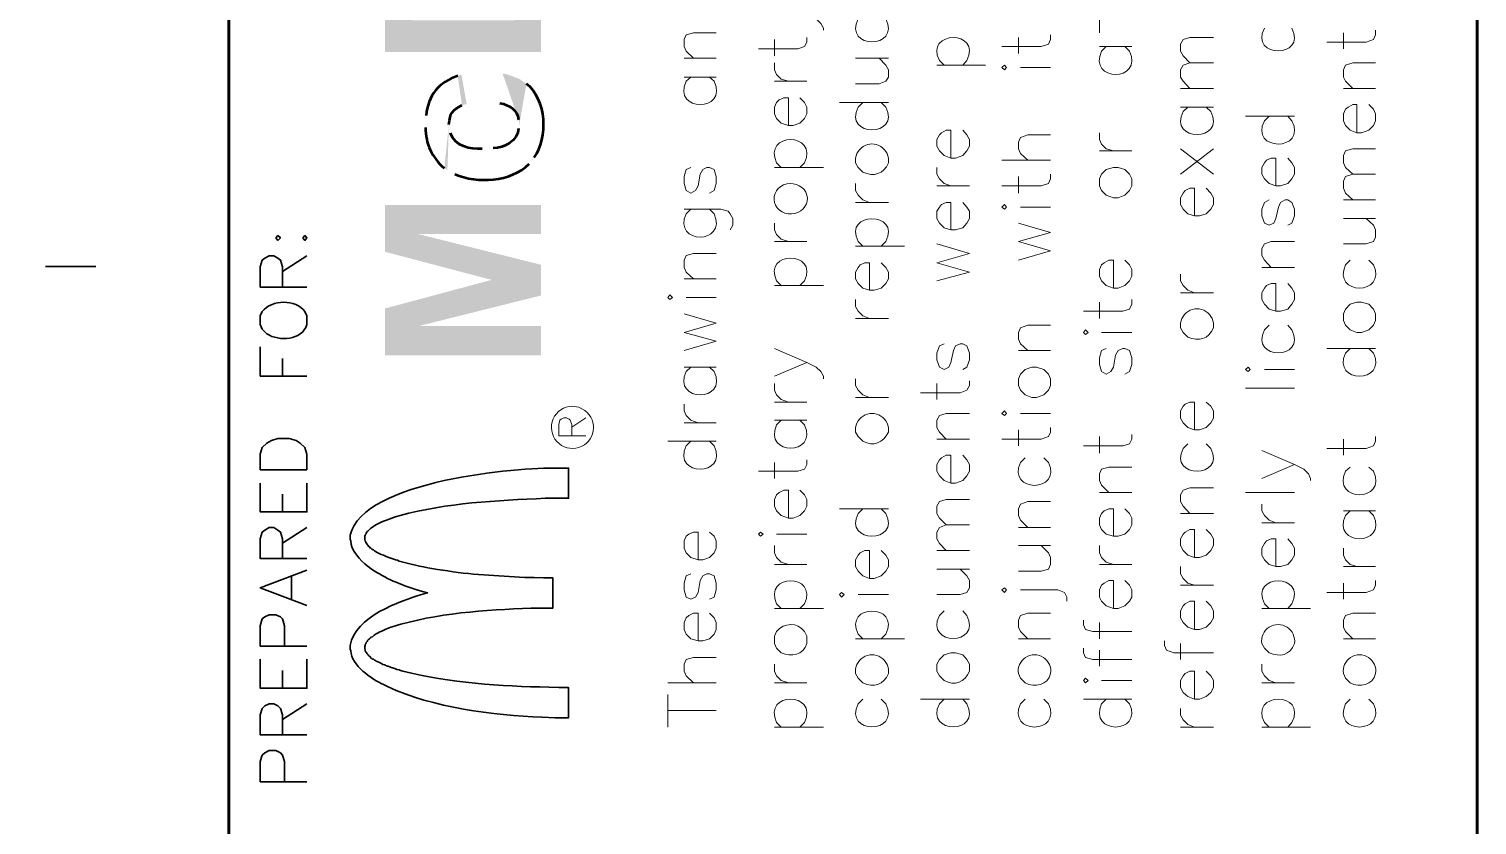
# Model space of a CAD drawing. Header units: inches. Extents: x 5 to 516, y -193 to 129.
# Drawn here: x 375.974 to 379.068, y -38.401 to -36.701 of the extents above; entities that cross this region are included whole.
import ezdxf

# ---------------------------------------------------------------- set-up
doc = ezdxf.new("R2010")
doc.units = ezdxf.units.IN
doc.header["$MEASUREMENT"] = 0
doc.layers.add('PDF5_Geometry', color=7, linetype='Continuous')
doc.layers.add('PDF5_Solid Fills', color=7, linetype='Continuous')

msp = doc.modelspace()

# ---------------------------------------------------------------- hatches: boundary and pattern name
at = {"layer": 'PDF5_Solid Fills', "transparency": 33554559}
h = msp.add_hatch(color=256, dxfattribs=at)
h.paths.add_polyline_path([(376.7343645, -36.6267871), (376.7343645, -36.7501204), (377.0676979, -36.7501204), (377.0676979, -36.6234537)], flags=0)
h.paths.add_polyline_path([(377.0243645, -36.5067871), (377.0165867, -36.5012315), (377.0110312, -36.6823426), (376.7910312, -36.6823426), (376.7910312, -36.6523426), (376.7854756, -36.5023426), (376.7776978, -36.5067871)], flags=0)
h.paths.add_polyline_path([(376.7343645, -36.6045648), (376.7343645, -36.615676)], flags=0)
h = msp.add_hatch(color=256, dxfattribs=at)
h.paths.add_polyline_path([(376.821031, -36.9056759), (376.821031, -36.9112315)], flags=0)
h.paths.add_polyline_path([(376.861031, -36.9978982), (376.8676977, -37.0023426), (376.871031, -36.9045648)], flags=0)
h.paths.add_polyline_path([(376.8988088, -36.8634537), (376.9088088, -36.8612315), (376.8976977, -36.7978982), (376.8899199, -36.8012315)], flags=0)
h.paths.add_polyline_path([(376.8221421, -36.8856759), (376.821031, -36.8956759)], flags=0)
h = msp.add_hatch(color=256, dxfattribs=at)
h.paths.add_polyline_path([(376.8676978, -37.0023432), (376.8754756, -37.0067876), (376.8832533, -37.0112321)], flags=0)
h.paths.add_polyline_path([(377.0421422, -36.9890099), (377.0488089, -36.9823432), (377.0532534, -36.9756765)], flags=0)
h.paths.add_polyline_path([(377.0365867, -36.8178987), (377.02992, -36.8134543), (377.0221422, -36.8078987), (377.0210311, -36.9045654), (377.01992, -36.9134543)], flags=0)
h.paths.add_polyline_path([(376.9654756, -36.9556765), (376.9543645, -36.9567876), (376.9421422, -36.9567876)], flags=0)
h.paths.add_polyline_path([(376.8743645, -36.9234543), (376.8721422, -36.9145654), (376.8710311, -36.9045654)], flags=0)
h = msp.add_hatch(color=256, dxfattribs=at)
h.paths.add_polyline_path([(376.9754757, -36.857899), (376.9799202, -36.8590101)], flags=0)
h.paths.add_polyline_path([(377.0199202, -36.8945656), (377.0210313, -36.9045656), (377.0221424, -36.807899), (377.0132535, -36.8045656), (377.0054757, -36.8012323), (376.9954757, -36.797899), (376.9854757, -36.7956767)], flags=0)
for points in [[(376.7343645, -37.0767869), (376.7343645, -37.1767869), (376.9621423, -37.2367869), (377.0676979, -37.2701202), (377.0676979, -37.2045647), (376.8054756, -37.1390091)], [(376.7343645, -37.0767869), (376.8054756, -37.1390091), (377.0676979, -37.1390091), (377.0676979, -37.0767869)], [(376.7343645, -37.2978992), (376.8054756, -37.335677), (377.0676979, -37.2701214), (376.9621423, -37.2367881)], [(376.7343645, -37.2978992), (376.7343645, -37.3978992), (377.0676979, -37.3978992), (377.0676979, -37.335677), (376.8054756, -37.335677)]]:
    msp.add_hatch(color=256, dxfattribs=at).paths.add_polyline_path(points)

# ---------------------------------------------------------------- linework, layer by layer
at = {"layer": 'PDF5_Geometry', "lineweight": 60}
for points in [[(379.067698, -46.9256782), (379.067698, -16.9256758), (334.0676944, -16.9256758), (334.0676944, -46.9256782)], [(376.4010311, -16.9256758), (376.4010311, -46.9256782)]]:
    msp.add_lwpolyline(points, dxfattribs=at)
at = {"layer": 'PDF5_Geometry', "lineweight": 15}
for points in [[(377.6354758, -36.6690098), (377.6554758, -36.6790098), (377.6654758, -36.6890098), (377.6710313, -36.6990098), (377.6710313, -36.7034543)], [(378.2610313, -36.7090093), (378.2610313, -36.6734538)], [(377.3932535, -36.7634538), (377.3776979, -36.7478983), (377.3732535, -36.7378983), (377.3732535, -36.7234538), (377.3776979, -36.7134538), (377.3932535, -36.7090094), (377.4421424, -36.7090094)], [(377.5321424, -36.7434535), (377.6165868, -36.7434535), (377.6310313, -36.737898), (377.6354757, -36.7290091), (377.6354757, -36.7190091)], [(377.5665868, -36.7578985), (377.5665868, -36.7234541)], [(378.0521425, -36.7378982), (378.1365869, -36.7378982), (378.1521425, -36.7334537), (378.1565869, -36.7234537), (378.1565869, -36.7134537)], [(378.087698, -36.7534542), (378.087698, -36.7190098)], [(378.4543647, -36.7734534), (378.4399203, -36.7578979), (378.4343647, -36.7478979), (378.4343647, -36.7334534), (378.4399203, -36.7234534), (378.4543647, -36.719009), (378.5043647, -36.719009)], [(378.746587, -36.7290097), (378.8310314, -36.7290097), (378.846587, -36.7234541), (378.8510314, -36.7134541), (378.8510314, -36.7034541)], [(378.7821425, -36.7434535), (378.7821425, -36.7090091)], [(378.2610313, -36.7378982), (378.3299202, -36.7378982)], [(378.2754758, -36.7378982), (378.2654758, -36.7478982)], [(378.3254758, -36.7478982), (378.3154758, -36.7378982)], [(377.3732534, -36.7634538), (377.4421423, -36.7634538)], [(377.5965867, -36.812343), (377.5810312, -36.8078986), (377.5710312, -36.7978986), (377.5665867, -36.7878986), (377.5665867, -36.7734541)], [(377.7399202, -36.7634538), (377.8099202, -36.7634538)], [(377.7399202, -36.8178983), (377.7899202, -36.8178983), (377.8043646, -36.8123428), (377.8099202, -36.8034539), (377.8099202, -36.7878983), (377.8043646, -36.7778983), (377.7899202, -36.7634539)], [(377.9132536, -36.7778988), (378.017698, -36.7778988)], [(377.928809, -36.7778988), (377.918809, -36.7678988)], [(377.9776979, -36.7678988), (377.968809, -36.7778988)], [(378.0921422, -36.7834542), (378.1565867, -36.7834542)], [(378.4543647, -36.8278991), (378.4399203, -36.8123435), (378.4343647, -36.8034546), (378.4343647, -36.7878991), (378.4399203, -36.7778991), (378.4543647, -36.7734546), (378.5043647, -36.7734546)], [(378.8021425, -36.8278991), (378.786587, -36.8123435), (378.7821425, -36.8034546), (378.7821425, -36.7878991), (378.786587, -36.7778991), (378.8021425, -36.7734546), (378.8510314, -36.7734546)], [(377.3732534, -36.8034545), (377.4421423, -36.8034545)], [(377.3876979, -36.8034545), (377.3776979, -36.8123434)], [(377.4376979, -36.8123434), (377.4276979, -36.8034545)], [(377.5665868, -36.812343), (377.6354757, -36.812343)], [(377.5965867, -36.906787), (377.5965867, -36.8478981), (377.5865867, -36.8478981), (377.5765867, -36.8523426), (377.5710312, -36.8578981), (377.5665867, -36.8678981), (377.5665867, -36.8823426), (377.5710312, -36.8923426), (377.5810312, -36.9023426), (377.5965867, -36.906787), (377.6065867, -36.906787), (377.6210312, -36.9023426), (377.6310312, -36.8923426), (377.6354756, -36.8823426), (377.6354756, -36.8678981), (377.6310312, -36.8578981), (377.6210312, -36.8478981)], [(378.4343647, -36.8278991), (378.5043647, -36.8278991)], [(378.7821425, -36.8278991), (378.8510314, -36.8278991)], [(377.7054757, -36.857899), (377.8099202, -36.857899)], [(377.7554757, -36.857899), (377.7454757, -36.867899)], [(377.8043646, -36.867899), (377.7943646, -36.857899)], [(378.4343647, -36.8678986), (378.5043647, -36.8678986)], [(378.4499202, -36.8678986), (378.4399202, -36.8767875)], [(378.4988091, -36.8767875), (378.4888091, -36.8678986)], [(378.8110313, -36.9223431), (378.8110313, -36.8623431), (378.8021424, -36.8623431), (378.7921424, -36.8678986), (378.7865869, -36.8723431), (378.7821424, -36.8823431), (378.7821424, -36.8967875), (378.7865869, -36.9067875), (378.7965869, -36.9167875), (378.8110313, -36.9223431), (378.8210313, -36.9223431), (378.8365869, -36.9167875), (378.8465869, -36.9067875), (378.8510313, -36.8967875), (378.8510313, -36.8823431), (378.8465869, -36.8723431), (378.8365869, -36.8623431)], [(378.5732536, -36.8867878), (378.677698, -36.8867878)], [(378.6232535, -36.8867878), (378.6132535, -36.8967878)], [(378.6721424, -36.8967878), (378.6632535, -36.8867878)], [(377.9432535, -36.9767876), (377.9432535, -36.9167875), (377.9332535, -36.9167875), (377.9232535, -36.9223431), (377.918809, -36.9267875), (377.9132535, -36.9367875), (377.9132535, -36.951232), (377.918809, -36.961232), (377.928809, -36.971232), (377.9432535, -36.9767876), (377.9532535, -36.9767876), (377.968809, -36.971232), (377.9776979, -36.961232), (377.9832535, -36.951232), (377.9832535, -36.9367875), (377.9776979, -36.9267875), (377.968809, -36.9167875)], [(378.107698, -36.9812318), (378.0921425, -36.9667874), (378.087698, -36.9567874), (378.087698, -36.9423429), (378.0921425, -36.9323429), (378.107698, -36.9267874), (378.1565869, -36.9267874)], [(378.2910312, -36.9612315), (378.2754757, -36.9567871), (378.2654757, -36.9467871), (378.2610312, -36.9367871), (378.2610312, -36.9223426)], [(378.2610313, -36.9612315), (378.3299202, -36.9612315)], [(378.4343647, -36.9567872), (378.5043647, -37.0112317)], [(378.4343647, -37.0112317), (378.5043647, -36.9567873)], [(378.8021425, -37.0112317), (378.786587, -36.9967873), (378.7821425, -36.9867873), (378.7821425, -36.9712317), (378.786587, -36.9612317), (378.8021425, -36.9567873), (378.8510314, -36.9567873)], [(377.3876979, -36.9967879), (377.3776979, -37.0012323), (377.3732534, -37.0156768), (377.3732534, -37.0312323), (377.3776979, -37.0456768), (377.3876979, -37.0512323), (377.3976979, -37.0456768), (377.4032534, -37.0356768), (377.4076979, -37.0112323), (377.4132534, -37.0012323), (377.4221423, -36.9967879), (377.4276979, -36.9967879), (377.4376979, -37.0012323), (377.4421423, -37.0156768), (377.4421423, -37.0312323), (377.4376979, -37.0456768), (377.4276979, -37.0512323)], [(377.5665868, -36.9967879), (377.6710313, -36.9967879)], [(377.5810313, -36.9967879), (377.5710313, -36.9867879)], [(377.6310313, -36.9867879), (377.6210313, -36.9967879)], [(377.9432535, -37.0356763), (377.928809, -37.0312319), (377.918809, -37.0212319), (377.9132535, -37.0112319), (377.9132535, -36.9967874)], [(378.0521425, -36.9812318), (378.1565869, -36.9812318)], [(378.637698, -37.0356763), (378.637698, -36.9767874), (378.627698, -36.9767874), (378.617698, -36.9812319), (378.6132535, -36.9867874), (378.607698, -36.9967874), (378.607698, -37.0112319), (378.6132535, -37.0212319), (378.6232535, -37.0312319), (378.637698, -37.0356763), (378.647698, -37.0356763), (378.6632535, -37.0312319), (378.6721424, -37.0212319), (378.677698, -37.0112319), (378.677698, -36.9967874), (378.6721424, -36.9867874), (378.6632535, -36.9767874)], [(377.7699201, -37.0712316), (377.7554757, -37.065676), (377.7454757, -37.055676), (377.7399201, -37.045676), (377.7399201, -37.0312315)], [(377.9132536, -37.0356763), (377.9832536, -37.0356763)], [(378.0521425, -37.0356763), (378.1365869, -37.0356763), (378.1521425, -37.0312319), (378.1565869, -37.0212319), (378.1565869, -37.0112319)], [(378.087698, -37.0512312), (378.087698, -37.0156757)], [(378.8021425, -37.0656762), (378.786587, -37.0512318), (378.7821425, -37.0412318), (378.7821425, -37.0256762), (378.786587, -37.0156762), (378.8021425, -37.0112318), (378.8510314, -37.0112318)], [(378.4643646, -37.1001204), (378.4643646, -37.0412315), (378.4543646, -37.0412315), (378.4443646, -37.0456759), (378.4399202, -37.0512315), (378.4343646, -37.0612315), (378.4343646, -37.075676), (378.4399202, -37.085676), (378.4499202, -37.095676), (378.4643646, -37.1001204), (378.4743646, -37.1001204), (378.4888091, -37.095676), (378.4988091, -37.085676), (378.5043646, -37.075676), (378.5043646, -37.0612315), (378.4988091, -37.0512315), (378.4888091, -37.0412315)], [(378.6232535, -37.0656762), (378.6132535, -37.0712318), (378.607698, -37.0856762), (378.607698, -37.1001207), (378.6132535, -37.1156762), (378.6232535, -37.1201207), (378.6332535, -37.1156762), (378.637698, -37.1056762), (378.6432535, -37.0812318), (378.647698, -37.0712318), (378.657698, -37.0656762), (378.6632535, -37.0656762), (378.6721424, -37.0712318), (378.677698, -37.0856762), (378.677698, -37.1001207), (378.6721424, -37.1156762), (378.6632535, -37.1201207)], [(378.7821425, -37.0656762), (378.8510314, -37.0656762)], [(377.3732534, -37.0856765), (377.4521423, -37.0856765), (377.4676979, -37.090121), (377.4721423, -37.0956765), (377.4776979, -37.1056765), (377.4776979, -37.120121), (377.4721423, -37.130121)], [(377.3876979, -37.0856765), (377.3776979, -37.0956765)], [(377.4376979, -37.0956765), (377.4276979, -37.0856765)], [(377.7399202, -37.0712316), (377.8099202, -37.0712316)], [(377.9432535, -37.1301203), (377.9432535, -37.0712314), (377.9332535, -37.0712314), (377.9232535, -37.0756759), (377.918809, -37.0812314), (377.9132535, -37.0901203), (377.9132535, -37.1056759), (377.918809, -37.1156759), (377.928809, -37.1256759), (377.9432535, -37.1301203), (377.9532535, -37.1301203), (377.968809, -37.1256759), (377.9776979, -37.1156759), (377.9832535, -37.1056759), (377.9832535, -37.0901203), (377.9776979, -37.0812314), (377.968809, -37.0712314)], [(378.0921422, -37.0812323), (378.1565867, -37.0812323)], [(377.5965867, -37.1545649), (377.5810312, -37.1501204), (377.5710312, -37.1401204), (377.5665867, -37.1301204), (377.5665867, -37.115676)], [(378.087698, -37.1945655), (378.1565869, -37.1745655), (378.087698, -37.1545655), (378.1565869, -37.1356766), (378.087698, -37.1156766)], [(378.7821425, -37.1601202), (378.8310314, -37.1601202), (378.8465869, -37.1545647), (378.8510314, -37.1456758), (378.8510314, -37.1301202), (378.8465869, -37.1201202), (378.8310314, -37.1056758)], [(378.7821425, -37.1056769), (378.8510314, -37.1056769)], [(377.5665868, -37.1545649), (377.6354757, -37.1545649)], [(377.7554757, -37.1645656), (377.7454757, -37.1545656)], [(377.8043646, -37.1545656), (377.7943646, -37.1645656)], [(378.6276978, -37.2101205), (378.6132534, -37.1945649), (378.6076978, -37.1845649), (378.6076978, -37.1701204), (378.6132534, -37.1601204), (378.6276978, -37.1545649), (378.6776978, -37.1545649)], [(377.3932535, -37.234565), (377.3776979, -37.2201206), (377.3732535, -37.2101206), (377.3732535, -37.194565), (377.3776979, -37.184565), (377.3932535, -37.1801206), (377.4421424, -37.1801206)], [(377.7399202, -37.1645656), (377.8443646, -37.1645656)], [(377.9132536, -37.2390093), (377.9832536, -37.2201204), (377.9132536, -37.2001204), (377.9832536, -37.1801204), (377.9132536, -37.1601204)], [(377.7699201, -37.2590096), (377.7699201, -37.2001207), (377.7599201, -37.2001207), (377.7499201, -37.2045652), (377.7454757, -37.2101207), (377.7399201, -37.2201207), (377.7399201, -37.2345652), (377.7454757, -37.2445652), (377.7554757, -37.2545652), (377.7699201, -37.2590096), (377.7799201, -37.2590096), (377.7943646, -37.2545652), (377.8043646, -37.2445652), (377.8099201, -37.2345652), (377.8099201, -37.2201207), (377.8043646, -37.2101207), (377.7943646, -37.2001207)], [(378.2910312, -37.2545654), (378.2910312, -37.1945653), (378.2810312, -37.1945653), (378.2710312, -37.2001209), (378.2654757, -37.2045653), (378.2610312, -37.2145653), (378.2610312, -37.2290098), (378.2654757, -37.2390098), (378.2754757, -37.2490098), (378.2910312, -37.2545654), (378.3010312, -37.2545654), (378.3154757, -37.2490098), (378.3254757, -37.2390098), (378.3299201, -37.2290098), (378.3299201, -37.2145653), (378.3254757, -37.2045653), (378.3154757, -37.1945653)], [(378.6076981, -37.2101205), (378.6776981, -37.2101205)], [(378.7965869, -37.1945655), (378.7865869, -37.2045655)], [(378.8465869, -37.2045655), (378.8365869, -37.1945655)], [(377.3732534, -37.234565), (377.4421423, -37.234565)], [(377.5665868, -37.24901), (377.6710313, -37.24901)], [(377.5810313, -37.24901), (377.5710313, -37.23901)], [(377.6310313, -37.23901), (377.6210313, -37.24901)], [(378.4643646, -37.2645649), (378.4499202, -37.2590094), (378.4399202, -37.2490094), (378.4343646, -37.2390094), (378.4343646, -37.2245649)], [(378.637698, -37.3034545), (378.637698, -37.2445656), (378.627698, -37.2445656), (378.617698, -37.2490101), (378.6132535, -37.2545656), (378.607698, -37.2645656), (378.607698, -37.2790101), (378.6132535, -37.2890101), (378.6232535, -37.2990101), (378.637698, -37.3034545), (378.647698, -37.3034545), (378.6632535, -37.2990101), (378.6721424, -37.2890101), (378.677698, -37.2790101), (378.677698, -37.2645656), (378.6721424, -37.2545656), (378.6632535, -37.2445656)], [(377.3776977, -37.2745657), (377.4421422, -37.2745657)], [(377.7699201, -37.3190094), (377.7554757, -37.3134539), (377.7454757, -37.3034539), (377.7399201, -37.2934539), (377.7399201, -37.2790094)], [(378.2265869, -37.3034545), (378.3110313, -37.3034545), (378.3254758, -37.2990101), (378.3299202, -37.2890101), (378.3299202, -37.2790101)], [(378.4343647, -37.2645649), (378.5043647, -37.2645649)], [(377.3732534, -37.3878989), (377.4421423, -37.3678989), (377.3732534, -37.34901), (377.4421423, -37.32901), (377.3732534, -37.30901)], [(378.2610313, -37.3190094), (378.2610313, -37.284565)], [(377.7399202, -37.3190094), (377.8099202, -37.3190094)], [(378.107698, -37.3878989), (378.0921425, -37.3734545), (378.087698, -37.3634545), (378.087698, -37.34901), (378.0921425, -37.33901), (378.107698, -37.3334545), (378.1565869, -37.3334545)], [(378.6232535, -37.3334544), (378.6132535, -37.3434544)], [(378.6721424, -37.3434544), (378.6632535, -37.3334544)], [(377.928809, -37.3734539), (377.918809, -37.3778984), (377.9132535, -37.3934539), (377.9132535, -37.4078984), (377.918809, -37.4234539), (377.928809, -37.4278984), (377.938809, -37.4234539), (377.9432535, -37.4134539), (377.948809, -37.3878984), (377.9532535, -37.3778984), (377.9632535, -37.3734539), (377.968809, -37.3734539), (377.9776979, -37.3778984), (377.9832535, -37.3934539), (377.9832535, -37.4078984), (377.9776979, -37.4234539), (377.968809, -37.4278984)], [(378.2654756, -37.3490094), (378.32992, -37.3490094)], [(377.5665868, -37.4423434), (377.6354757, -37.4134545), (377.5665868, -37.3834545)], [(378.087698, -37.3878989), (378.1565869, -37.3878989)], [(378.2754758, -37.3834547), (378.2654758, -37.3878991), (378.2610313, -37.4034547), (378.2610313, -37.4178991), (378.2654758, -37.4323436), (378.2754758, -37.4378991), (378.2854758, -37.4323436), (378.2910313, -37.4234547), (378.2954758, -37.3978991), (378.3010313, -37.3878991), (378.3110313, -37.3834547), (378.3154758, -37.3834547), (378.3254758, -37.3878991), (378.3299202, -37.4034547), (378.3299202, -37.4178991), (378.3254758, -37.4323436), (378.3154758, -37.4378991)], [(378.746587, -37.3834547), (378.8510314, -37.3834547)], [(378.7965869, -37.3834547), (378.7865869, -37.3934547)], [(378.8465869, -37.3934547), (378.8365869, -37.3834547)], [(377.3732534, -37.4234542), (377.4421423, -37.4234542)], [(377.3876979, -37.4234542), (377.3776979, -37.4323431)], [(377.4376979, -37.4323431), (377.4276979, -37.4234542)], [(377.6354758, -37.4134546), (377.6554758, -37.4234546), (377.6654758, -37.4323435), (377.6710313, -37.4423435), (377.6710313, -37.447899)], [(378.6132534, -37.4278984), (378.6776978, -37.4278984)], [(377.5965867, -37.497899), (377.5810312, -37.4923434), (377.5710312, -37.4823434), (377.5665867, -37.4723434), (377.5665867, -37.457899)], [(377.7699201, -37.4878983), (377.7554757, -37.4823427), (377.7454757, -37.4723427), (377.7399201, -37.4623427), (377.7399201, -37.4478982)], [(377.8788091, -37.4778987), (377.9632535, -37.4778987), (377.977698, -37.4723431), (377.9832535, -37.4623431), (377.9832535, -37.4523431)], [(377.9132536, -37.4923436), (377.9132536, -37.4578992)], [(378.5732536, -37.4678979), (378.677698, -37.4678979)], [(377.5665868, -37.497899), (377.6354757, -37.497899)], [(377.7399202, -37.4878983), (377.8099202, -37.4878983)], [(378.4643646, -37.5567877), (378.4643646, -37.4978988), (378.4543646, -37.4978988), (378.4443646, -37.5023433), (378.4399202, -37.5067877), (378.4343646, -37.5167877), (378.4343646, -37.5323433), (378.4399202, -37.5423433), (378.4499202, -37.5523433), (378.4643646, -37.5567877), (378.4743646, -37.5567877), (378.4888091, -37.5523433), (378.4988091, -37.5423433), (378.5043646, -37.5323433), (378.5043646, -37.5167877), (378.4988091, -37.5067877), (378.4888091, -37.4978988)], [(377.4032534, -37.5423427), (377.3876978, -37.5367872), (377.3776978, -37.5267872), (377.3732533, -37.5167872), (377.3732533, -37.5023427)], [(377.9332533, -37.5767869), (377.9188089, -37.5623425), (377.9132533, -37.5523425), (377.9132533, -37.5367869), (377.9188089, -37.5267869), (377.9332533, -37.5223425), (377.9832533, -37.5223425)], [(378.0921422, -37.5223436), (378.1565867, -37.5223436)], [(377.1632535, -37.5701205), (377.1054757, -37.5701205), (377.1054757, -37.5456761), (377.1076979, -37.5367872), (377.1110313, -37.534565), (377.1165868, -37.5312316), (377.1221424, -37.5312316), (377.1276979, -37.534565), (377.1299202, -37.5367872), (377.1332535, -37.5456761), (377.1332535, -37.5701205)], [(377.1332533, -37.5512313), (377.1632533, -37.5312313)], [(377.3732534, -37.5423427), (377.4421423, -37.5423427)], [(377.5665868, -37.5367874), (377.6354757, -37.5367874)], [(377.5810313, -37.5367874), (377.5710313, -37.5467874)], [(377.6310313, -37.5467874), (377.6210313, -37.5367874)], [(378.0521425, -37.5767869), (378.1365869, -37.5767869), (378.1521425, -37.5712314), (378.1565869, -37.5623425), (378.1565869, -37.5523425)], [(378.087698, -37.5912319), (378.087698, -37.5567875)], [(377.338809, -37.5812323), (377.4421423, -37.5812323)], [(377.3876979, -37.5812323), (377.3776979, -37.5912323)], [(377.4376979, -37.5912323), (377.4276979, -37.5812323)], [(377.9132536, -37.5767869), (377.9832536, -37.5767869)], [(378.2265869, -37.5912319), (378.3110313, -37.5912319), (378.3254758, -37.5867875), (378.3299202, -37.5767875), (378.3299202, -37.5667875)], [(378.2610313, -37.6067868), (378.2610313, -37.5712313)], [(378.4499202, -37.5867876), (378.4399202, -37.5967876)], [(378.4988091, -37.5967876), (378.4888091, -37.5867876)], [(378.746587, -37.5967872), (378.8310314, -37.5967872), (378.846587, -37.5912317), (378.8510314, -37.5812317), (378.8510314, -37.5712317)], [(378.7821425, -37.6112322), (378.7821425, -37.5767878)], [(377.5321424, -37.6456764), (377.6165868, -37.6456764), (377.6310313, -37.641232), (377.6354757, -37.631232), (377.6354757, -37.621232)], [(377.9432535, -37.6712321), (377.9432535, -37.611232), (377.9332535, -37.611232), (377.9232535, -37.6167876), (377.918809, -37.621232), (377.9132535, -37.631232), (377.9132535, -37.6456765), (377.918809, -37.6556765), (377.928809, -37.6656765), (377.9432535, -37.6712321), (377.9532535, -37.6712321), (377.968809, -37.6656765), (377.9776979, -37.6556765), (377.9832535, -37.6456765), (377.9832535, -37.631232), (377.9776979, -37.621232), (377.968809, -37.611232)], [(378.1021424, -37.6167876), (378.0921424, -37.6267876)], [(378.1521424, -37.6267876), (378.1421424, -37.6167876)], [(378.6076981, -37.6612325), (378.6776981, -37.6312325), (378.6076981, -37.6012325)], [(377.5665868, -37.6612325), (377.5665868, -37.626788)], [(378.2810314, -37.6912324), (378.2654758, -37.6756768), (378.2610314, -37.6656768), (378.2610314, -37.6512324), (378.2654758, -37.6412324), (378.2810314, -37.6367879), (378.3299203, -37.6367879)], [(378.677698, -37.6312325), (378.697698, -37.6412325), (378.707698, -37.6512325), (378.7121425, -37.6612325), (378.7121425, -37.665677)], [(378.7965869, -37.6367879), (378.7865869, -37.6456768)], [(378.8465869, -37.6456768), (378.8365869, -37.6367879)], [(378.4543647, -37.7356761), (378.4399203, -37.7201206), (378.4343647, -37.7101206), (378.4343647, -37.6956761), (378.4399203, -37.6856761), (378.4543647, -37.6812317), (378.5043647, -37.6812317)], [(377.5965867, -37.7456757), (377.5965867, -37.6856757), (377.5865867, -37.6856757), (377.5765867, -37.6912313), (377.5710312, -37.6956757), (377.5665867, -37.7056757), (377.5665867, -37.7201202), (377.5710312, -37.7301202), (377.5810312, -37.7401202), (377.5965867, -37.7456757), (377.6065867, -37.7456757), (377.6210312, -37.7401202), (377.6310312, -37.7301202), (377.6354756, -37.7201202), (377.6354756, -37.7056757), (377.6310312, -37.6956757), (377.6210312, -37.6856757)], [(377.9332533, -37.7601207), (377.9188089, -37.7456763), (377.9132533, -37.7356763), (377.9132533, -37.7201207), (377.9188089, -37.7101207), (377.9332533, -37.7056763), (377.9832533, -37.7056763)], [(378.107698, -37.7656761), (378.0921425, -37.7501205), (378.087698, -37.7401205), (378.087698, -37.725676), (378.0921425, -37.715676), (378.107698, -37.7101205), (378.1565869, -37.7101205)], [(378.2610313, -37.6912324), (378.3299202, -37.6912324)], [(378.5732536, -37.6912324), (378.677698, -37.6912324)], [(378.637698, -37.7556765), (378.6232535, -37.7501209), (378.6132535, -37.7401209), (378.607698, -37.7301209), (378.607698, -37.7156765)], [(377.7054757, -37.7256765), (377.8099202, -37.7256765)], [(377.7554757, -37.7256765), (377.7454757, -37.7356765)], [(377.8043646, -37.7356765), (377.7943646, -37.7256765)], [(378.2910312, -37.7845653), (378.2910312, -37.7256764), (378.2810312, -37.7256764), (378.2710312, -37.7301209), (378.2654757, -37.7356764), (378.2610312, -37.7456764), (378.2610312, -37.7601209), (378.2654757, -37.7701209), (378.2754757, -37.7801209), (378.2910312, -37.7845653), (378.3010312, -37.7845653), (378.3154757, -37.7801209), (378.3254757, -37.7701209), (378.3299201, -37.7601209), (378.3299201, -37.7456764), (378.3254757, -37.7356764), (378.3154757, -37.7256764)], [(378.4343647, -37.7356761), (378.5043647, -37.7356761)], [(378.7821425, -37.7301208), (378.8510314, -37.7301208)], [(378.7965869, -37.7301208), (378.7865869, -37.7401208)], [(378.8465869, -37.7401208), (378.8365869, -37.7301208)], [(377.4032534, -37.8345655), (377.4032534, -37.7756766), (377.3932534, -37.7756766), (377.3832533, -37.7801211), (377.3776978, -37.7845655), (377.3732533, -37.7945655), (377.3732533, -37.8101211), (377.3776978, -37.8201211), (377.3876978, -37.8301211), (377.4032534, -37.8345655), (377.4132534, -37.8345655), (377.4276978, -37.8301211), (377.4376978, -37.8201211), (377.4421422, -37.8101211), (377.4421422, -37.7945655), (377.4376978, -37.7845655), (377.4276978, -37.7756766)], [(377.9332533, -37.8145652), (377.9188089, -37.8001208), (377.9132533, -37.7901208), (377.9132533, -37.7756763), (377.9188089, -37.7656763), (377.9332533, -37.7601208), (377.9832533, -37.7601208)], [(378.087698, -37.7656761), (378.1565869, -37.7656761)], [(378.4643646, -37.8301213), (378.4643646, -37.7701213), (378.4543646, -37.7701213), (378.4443646, -37.7756768), (378.4399202, -37.7801213), (378.4343646, -37.7901213), (378.4343646, -37.8045657), (378.4399202, -37.8145657), (378.4499202, -37.8245657), (378.4643646, -37.8301213), (378.4743646, -37.8301213), (378.4888091, -37.8245657), (378.4988091, -37.8145657), (378.5043646, -37.8045657), (378.5043646, -37.7901213), (378.4988091, -37.7801213), (378.4888091, -37.7701213)], [(378.6076981, -37.7556765), (378.6776981, -37.7556765)], [(377.5965867, -37.8445651), (377.5810312, -37.8401207), (377.5710312, -37.8301207), (377.5665867, -37.8201207), (377.5665867, -37.8045651)], [(377.5710311, -37.780121), (377.6354755, -37.780121)], [(378.087698, -37.8045656), (378.1565869, -37.8045656)], [(378.087698, -37.8590101), (378.1365869, -37.8590101), (378.1521424, -37.8545657), (378.1565869, -37.8445657), (378.1565869, -37.8301212), (378.1521424, -37.8201212), (378.1365869, -37.8045657)], [(378.2910312, -37.8445651), (378.2754757, -37.8401207), (378.2654757, -37.8301207), (378.2610312, -37.8201207), (378.2610312, -37.8045651)], [(378.637698, -37.8490094), (378.637698, -37.7901205), (378.627698, -37.7901205), (378.617698, -37.7945649), (378.6132535, -37.8001205), (378.607698, -37.8101205), (378.607698, -37.8245649), (378.6132535, -37.8345649), (378.6232535, -37.8445649), (378.637698, -37.8490094), (378.647698, -37.8490094), (378.6632535, -37.8445649), (378.6721424, -37.8345649), (378.677698, -37.8245649), (378.677698, -37.8101205), (378.6721424, -37.8001205), (378.6632535, -37.7901205)], [(377.7699201, -37.874565), (377.7699201, -37.814565), (377.7599201, -37.814565), (377.7499201, -37.8201206), (377.7454757, -37.824565), (377.7399201, -37.834565), (377.7399201, -37.8490095), (377.7454757, -37.8590095), (377.7554757, -37.8690095), (377.7699201, -37.874565), (377.7799201, -37.874565), (377.7943646, -37.8690095), (377.8043646, -37.8590095), (377.8099201, -37.8490095), (377.8099201, -37.834565), (377.8043646, -37.824565), (377.7943646, -37.814565)], [(377.9132536, -37.8145652), (377.9832536, -37.8145652)], [(378.8110313, -37.8490094), (378.7965869, -37.8445649), (378.7865869, -37.8345649), (378.7821424, -37.8245649), (378.7821424, -37.8101205)], [(377.3876979, -37.8645654), (377.3776979, -37.8690099), (377.3732534, -37.8845654), (377.3732534, -37.8990099), (377.3776979, -37.9145655), (377.3876979, -37.9190099), (377.3976979, -37.9145655), (377.4032534, -37.9045654), (377.4076979, -37.8790099), (377.4132534, -37.8690099), (377.4221423, -37.8645654), (377.4276979, -37.8645654), (377.4376979, -37.8690099), (377.4421423, -37.8845654), (377.4421423, -37.8990099), (377.4376979, -37.9145655), (377.4276979, -37.9190099)], [(377.5665868, -37.8445651), (377.6354757, -37.8445651)], [(377.9132536, -37.8545647), (377.9832536, -37.8545647)], [(377.9132536, -37.9090103), (377.9632536, -37.9090103), (377.977698, -37.9045659), (377.9832536, -37.8945659), (377.9832536, -37.8790103), (377.977698, -37.8690103), (377.9632536, -37.8545659)], [(378.2610313, -37.8445651), (378.3299202, -37.8445651)], [(378.4643646, -37.88901), (378.4499202, -37.8845656), (378.4399202, -37.8745656), (378.4343646, -37.8645656), (378.4343646, -37.84901)], [(378.7821425, -37.8490094), (378.8510314, -37.8490094)], [(378.0921422, -37.8990096), (378.1721422, -37.8990096), (378.1865867, -37.9045652), (378.1910311, -37.9145652), (378.1910311, -37.9234541)], [(378.2910312, -37.9390103), (378.2910312, -37.8790103), (378.2810312, -37.8790103), (378.2710312, -37.8845658), (378.2654757, -37.8890103), (378.2610312, -37.8990103), (378.2610312, -37.9145658), (378.2654757, -37.9234547), (378.2754757, -37.9334547), (378.2910312, -37.9390103), (378.3010312, -37.9390103), (378.3154757, -37.9334547), (378.3254757, -37.9234547), (378.3299201, -37.9145658), (378.3299201, -37.8990103), (378.3254757, -37.8890103), (378.3154757, -37.8790103)], [(378.4343647, -37.88901), (378.5043647, -37.88901)], [(378.746587, -37.904565), (378.8310314, -37.904565), (378.846587, -37.8990094), (378.8510314, -37.8890094), (378.8510314, -37.8790094)], [(378.7821425, -37.9190099), (378.7821425, -37.8845655)], [(377.5810313, -37.9390103), (377.5710313, -37.9290103)], [(377.6310313, -37.9290103), (377.6210313, -37.9390103)], [(377.7454755, -37.9090103), (377.80992, -37.9090103)], [(378.4643646, -37.983454), (378.4643646, -37.923454), (378.4543646, -37.923454), (378.4443646, -37.9290096), (378.4399202, -37.933454), (378.4343646, -37.943454), (378.4343646, -37.9590096), (378.4399202, -37.9690096), (378.4499202, -37.9790096), (378.4643646, -37.983454), (378.4743646, -37.983454), (378.4888091, -37.9790096), (378.4988091, -37.9690096), (378.5043646, -37.9590096), (378.5043646, -37.943454), (378.4988091, -37.933454), (378.4888091, -37.923454)], [(378.6232535, -37.9390103), (378.6132535, -37.9290103)], [(378.6721424, -37.9290103), (378.6632535, -37.9390103)], [(377.4032534, -38.0078986), (377.4032534, -37.9490097), (377.3932534, -37.9490097), (377.3832533, -37.9534542), (377.3776978, -37.9590097), (377.3732533, -37.9690097), (377.3732533, -37.9834542), (377.3776978, -37.9934542), (377.3876978, -38.0034542), (377.4032534, -38.0078986), (377.4132534, -38.0078986), (377.4276978, -38.0034542), (377.4376978, -37.9934542), (377.4421422, -37.9834542), (377.4421422, -37.9690097), (377.4376978, -37.9590097), (377.4276978, -37.9490097)], [(377.5665868, -37.9390103), (377.6710313, -37.9390103)], [(377.928809, -37.9434545), (377.918809, -37.9534545)], [(377.9776979, -37.9534545), (377.968809, -37.9434545)], [(378.107698, -38.0034543), (378.0921425, -37.9878988), (378.087698, -37.9790099), (378.087698, -37.9634543), (378.0921425, -37.9534543), (378.107698, -37.9490099), (378.1565869, -37.9490099)], [(378.2265869, -37.9634537), (378.2265869, -37.9734537), (378.2310313, -37.9834537), (378.2465869, -37.9878982), (378.3299202, -37.9878982)], [(378.6076981, -37.9390103), (378.7121425, -37.9390103)], [(378.8021425, -38.0034543), (378.786587, -37.9878988), (378.7821425, -37.9790099), (378.7821425, -37.9634543), (378.786587, -37.9534543), (378.8021425, -37.9490099), (378.8510314, -37.9490099)], [(377.5710313, -37.9878984), (377.5665868, -37.9978984), (377.5665868, -38.0134539), (377.5710313, -38.0234539), (377.5810313, -38.0334539)], [(377.6354757, -38.0134539), (377.6354757, -37.9978984), (377.6310313, -37.9878984)], [(377.7554757, -38.0034543), (377.7454757, -37.9934543)], [(377.8043646, -37.9934543), (377.7943646, -38.0034543)], [(378.2610313, -38.0034543), (378.2610313, -37.9690099)], [(377.7399202, -38.0034543), (377.8443646, -38.0034543)], [(378.087698, -38.0034543), (378.1565869, -38.0034543)], [(378.2265869, -38.0234535), (378.2265869, -38.0334535), (378.2310313, -38.0434535), (378.2465869, -38.047898), (378.3299202, -38.047898)], [(378.3999202, -38.0078986), (378.3999202, -38.0178986), (378.4043647, -38.0278986), (378.4199202, -38.0334542), (378.5043647, -38.0334542)], [(378.4343647, -38.0478992), (378.4343647, -38.0134548)], [(378.7821425, -38.0034543), (378.8510314, -38.0034543)], [(377.3932535, -38.0978983), (377.3776979, -38.0823428), (377.3732535, -38.0723428), (377.3732535, -38.0578983), (377.3776979, -38.0478983), (377.3932535, -38.0434539), (377.4421424, -38.0434539)], [(377.9832536, -38.0723427), (377.9832536, -38.0578983), (377.977698, -38.0478983), (377.9688091, -38.0378983), (377.9532536, -38.0334538), (377.9432536, -38.0334538), (377.9288091, -38.0378983), (377.9188091, -38.0478983), (377.9132536, -38.0578983), (377.9132536, -38.0723427), (377.9188091, -38.0823427), (377.9288091, -38.0923427)], [(378.2610313, -38.0623431), (378.2610313, -38.0278987)], [(377.5965867, -38.0978983), (377.5810312, -38.0923428), (377.5710312, -38.0823428), (377.5665867, -38.0723428), (377.5665867, -38.0578983)], [(378.4643646, -38.1323425), (378.4643646, -38.0723425), (378.4543646, -38.0723425), (378.4443646, -38.0778981), (378.4399202, -38.0823425), (378.4343646, -38.0923425), (378.4343646, -38.1078981), (378.4399202, -38.1178981), (378.4499202, -38.126787), (378.4643646, -38.1323425), (378.4743646, -38.1323425), (378.4888091, -38.126787), (378.4988091, -38.1178981), (378.5043646, -38.1078981), (378.5043646, -38.0923425), (378.4988091, -38.0823425), (378.4888091, -38.0723425)], [(378.637698, -38.0978983), (378.6232535, -38.0923428), (378.6132535, -38.0823428), (378.607698, -38.0723428), (378.607698, -38.0578983)], [(377.338809, -38.0978983), (377.4421423, -38.0978983)], [(377.5665868, -38.0978983), (377.6354757, -38.0978983)], [(378.2654756, -38.092343), (378.32992, -38.092343)], [(378.6076981, -38.0978983), (378.6776981, -38.0978983)], [(377.338809, -38.1923435), (377.338809, -38.1223435)], [(377.7554757, -38.1323425), (377.7454757, -38.1423425)], [(377.8043646, -38.1423425), (377.7943646, -38.1323425)], [(377.8788091, -38.1323425), (377.9832535, -38.1323425)], [(377.928809, -38.1323425), (377.918809, -38.1423425)], [(377.9776979, -38.1423425), (377.968809, -38.1323425)], [(378.1021424, -38.1323425), (378.0921424, -38.1423425)], [(378.1521424, -38.1423425), (378.1421424, -38.1323425)], [(378.2265869, -38.1323425), (378.3299202, -38.1323425)], [(378.2754758, -38.1323425), (378.2654758, -38.1423425)], [(378.3254758, -38.1423425), (378.3154758, -38.1323425)], [(378.7965869, -38.1323425), (378.7865869, -38.1423425)], [(378.8465869, -38.1423425), (378.8365869, -38.1323425)], [(377.338809, -38.1567871), (377.4421423, -38.1567871)], [(378.4643646, -38.1923435), (378.4499202, -38.1867879), (378.4399202, -38.1767879), (378.4343646, -38.1667879), (378.4343646, -38.1523435)], [(377.5665868, -38.1923435), (377.6710313, -38.1923435)], [(377.5810313, -38.1923435), (377.5710313, -38.1823435)], [(377.6310313, -38.1823435), (377.6210313, -38.1923435)], [(378.4343647, -38.1923435), (378.5043647, -38.1923435)], [(378.6076981, -38.1923435), (378.7121425, -38.1923435)], [(378.6232535, -38.1923435), (378.6132535, -38.1823435)], [(378.6721424, -38.1823435), (378.6632535, -38.1923435)]]:
    msp.add_lwpolyline(points, dxfattribs=at)
for points in [[(378.0576978, -36.7878984), (378.0621422, -36.783454), (378.0576978, -36.7778984), (378.0521422, -36.783454)], [(378.2610313, -37.0356763), (378.2654758, -37.0456763), (378.2754758, -37.0556763), (378.2910313, -37.0612319), (378.3010313, -37.0612319), (378.3154758, -37.0556763), (378.3254758, -37.0456763), (378.3299202, -37.0356763), (378.3299202, -37.0212319), (378.3254758, -37.0112319), (378.3154758, -37.0012319), (378.3010313, -36.9967874), (378.2910313, -36.9967874), (378.2754758, -37.0012319), (378.2654758, -37.0112319), (378.2610313, -37.0212319)], [(378.0576978, -37.0856765), (378.0621422, -37.0812321), (378.0576978, -37.0756765), (378.0521422, -37.0812321)], [(377.3432535, -37.2790099), (377.3488091, -37.2745655), (377.3432535, -37.2690099), (377.3388091, -37.2745655)], [(378.7821425, -37.3234537), (378.7865869, -37.3334537), (378.7965869, -37.3434537), (378.8110314, -37.3490093), (378.8210314, -37.3490093), (378.8365869, -37.3434537), (378.8465869, -37.3334537), (378.8510314, -37.3234537), (378.8510314, -37.3090093), (378.8465869, -37.2990093), (378.8365869, -37.2890093), (378.8210314, -37.2845648), (378.8110314, -37.2845648), (378.7965869, -37.2890093), (378.7865869, -37.2990093), (378.7821425, -37.3090093)], [(378.2310311, -37.3534547), (378.2365867, -37.3490103), (378.2310311, -37.3434547), (378.2265867, -37.3490103)], [(378.087698, -37.4623426), (378.0921424, -37.4723426), (378.1021424, -37.4823426), (378.1165869, -37.4878982), (378.1265869, -37.4878982), (378.1421424, -37.4823426), (378.1521424, -37.4723426), (378.1565869, -37.4623426), (378.1565869, -37.4478982), (378.1521424, -37.4378982), (378.1421424, -37.4278982), (378.1265869, -37.4234537), (378.1165869, -37.4234537), (378.1021424, -37.4278982), (378.0921424, -37.4378982), (378.087698, -37.4478982)], [(378.5788089, -37.4323427), (378.5832534, -37.4278982), (378.5788089, -37.4234538), (378.5732534, -37.4278982)], [(378.0576978, -37.5267878), (378.0621422, -37.5223434), (378.0576978, -37.5167878), (378.0521422, -37.5223434)], [(377.5365866, -37.7845653), (377.5421422, -37.7801209), (377.5365866, -37.7756764), (377.5321422, -37.7801209)], [(378.0576978, -37.904565), (378.0621422, -37.8990094), (378.0576978, -37.894565), (378.0521422, -37.8990094)], [(377.70992, -37.9145657), (377.7154756, -37.9090101), (377.70992, -37.9045657), (377.7054756, -37.9090101)], [(378.2310311, -38.0978983), (378.2365867, -38.0923428), (378.2310311, -38.0878983), (378.2265867, -38.0923428)]]:
    msp.add_lwpolyline(points, close=True, dxfattribs=at)
for points in [[(377.8099202, -36.9867871, 1.153009687), (377.7399202, -36.9867871), (377.7454757, -36.9967871), (377.7554757, -37.0067871)], [(378.5043647, -37.3390098, 1.153009687), (378.4343647, -37.3390098), (378.4399202, -37.3490098), (378.4499202, -37.3590098)], [(377.161031, -37.5156764), (377.1488088, -37.5090097), (377.1343644, -37.5067875, 1.163164458), (377.1488088, -37.5945653)], [(377.8099202, -37.5623431, 1.153009687), (377.7399202, -37.5623431), (377.7454757, -37.571232), (377.7554757, -37.581232)], [(378.6776981, -38.0134539, 1.153009687), (378.6076981, -38.0134539), (378.6132536, -38.0234539), (378.6232536, -38.0334539)], [(377.8099202, -38.0778992, 1.153009687), (377.7399202, -38.0778992), (377.7454757, -38.0878992), (377.7554757, -38.0978992)], [(378.1565869, -38.0778992, 1.169547598), (378.087698, -38.0778992), (378.0921424, -38.0878992), (378.1021424, -38.0978992)], [(378.8510314, -38.0778992, 1.169547598), (378.7821425, -38.0778992), (378.7865869, -38.0878992), (378.7965869, -38.0978992)]]:
    msp.add_lwpolyline(points, format="xyb", dxfattribs=at)
at = {"layer": 'PDF5_Geometry', "lineweight": 35}
for points in [[(376.501031, -37.1467874), (376.5054755, -37.152343), (376.511031, -37.1467874), (376.5054755, -37.142343)], [(376.558809, -37.1467874), (376.5632535, -37.152343), (376.5676979, -37.1467874), (376.5632535, -37.142343)], [(376.5676978, -37.6423432), (376.4676978, -37.6423432), (376.4676978, -37.6090099), (376.4721423, -37.5945654), (376.4821423, -37.5856765), (376.4921423, -37.580121), (376.5054756, -37.5756765), (376.52992, -37.5756765), (376.5443645, -37.580121), (376.5532534, -37.5856765), (376.5632534, -37.5945654), (376.5676978, -37.6090099)], [(377.1021422, -37.63901), (377.1265866, -37.63901)], [(377.1265866, -37.6390096), (377.1265866, -37.7034541)], [(377.1265868, -37.7034541), (377.0765868, -37.7034541)], [(376.7665868, -37.7401207), (376.7621423, -37.7412318), (376.758809, -37.7423429), (376.7543646, -37.7434541), (376.758809, -37.7423429), (376.7621423, -37.7412318)], [(376.7099201, -37.7634541), (376.7065868, -37.7656763), (376.7054757, -37.7667874), (376.7032535, -37.7678985), (376.698809, -37.7723429), (376.6976979, -37.7734541), (376.6965868, -37.7745652), (376.6954757, -37.7756763), (376.6943646, -37.7778985), (376.6943646, -37.7790096), (376.6932535, -37.7801207), (376.6921423, -37.7812318), (376.6921423, -37.7823429), (376.6910312, -37.7845652), (376.6910312, -37.7878985), (376.6910312, -37.7845652), (376.6921423, -37.7823429), (376.6921423, -37.7812318), (376.6932535, -37.7801207), (376.6943646, -37.7790096), (376.6943646, -37.7778985), (376.6954757, -37.7756763), (376.6965868, -37.7745652), (376.6976979, -37.7734541), (376.698809, -37.7723429), (376.7032535, -37.7678985), (376.7054757, -37.7667874), (376.7065868, -37.7656763)], [(376.6599199, -37.7878989), (376.6599199, -37.7823434)], [(376.6610311, -37.7945652), (376.65992, -37.7912318), (376.65992, -37.7878985), (376.65992, -37.7912318)], [(376.6910313, -37.7878984), (376.6910313, -37.7912317), (376.6921424, -37.7945651), (376.6932535, -37.7967873), (376.6943646, -37.7990095), (376.6954757, -37.8001206), (376.6965868, -37.8023429), (376.6976979, -37.803454), (376.698809, -37.8056762), (376.7010313, -37.8067873), (376.7021423, -37.8090095), (376.7043646, -37.8101206), (376.7054757, -37.8112317), (376.7065868, -37.8123429), (376.708809, -37.813454), (376.7099201, -37.813454), (376.7110313, -37.8145651), (376.7121424, -37.8156762), (376.7143646, -37.8167873), (376.7121424, -37.8156762), (376.7110313, -37.8145651), (376.7099201, -37.813454), (376.708809, -37.813454), (376.7065868, -37.8123429), (376.7054757, -37.8112317), (376.7043646, -37.8101206), (376.7021423, -37.8090095), (376.7010313, -37.8067873), (376.698809, -37.8056762), (376.6976979, -37.803454), (376.6965868, -37.8023429), (376.6954757, -37.8001206), (376.6943646, -37.7990095), (376.6932535, -37.7967873), (376.6921424, -37.7945651), (376.6910313, -37.7912317)], [(376.748809, -37.8323429), (376.7532535, -37.833454), (376.7565868, -37.8345651), (376.7610312, -37.8356762), (376.7643646, -37.8378984), (376.7610312, -37.8356762), (376.7565868, -37.8345651), (376.7532535, -37.833454)], [(376.7054755, -37.8545652), (376.7010311, -37.8512318), (376.6965866, -37.8478985), (376.7010311, -37.8512318)], [(376.8343646, -37.853454), (376.8465868, -37.8556762), (376.8576979, -37.8567873), (376.8465868, -37.8556762)], [(376.8254755, -37.9056763), (376.8143644, -37.902343), (376.8021422, -37.8990096), (376.8143644, -37.902343)], [(377.0332535, -37.8723429), (377.0532535, -37.8723429), (377.0732535, -37.873454), (377.0932535, -37.873454), (377.0732535, -37.873454), (377.0532535, -37.8723429)], [(377.0932535, -37.8734536), (377.0932535, -37.9378981)], [(376.8154756, -37.9078982), (376.8254756, -37.905676)], [(377.0932535, -37.9378991), (377.0465868, -37.9378991)], [(376.7499201, -37.9778992), (376.7465868, -37.9790103), (376.7432535, -37.9801214), (376.7399201, -37.9812325), (376.7432535, -37.9801214), (376.7465868, -37.9790103)], [(376.65992, -38.0223427), (376.65992, -38.0178982)], [(376.6610311, -38.0290103), (376.65992, -38.0256769), (376.65992, -38.0223436), (376.65992, -38.0256769)], [(376.691031, -38.0223435), (376.691031, -38.0245657), (376.6921422, -38.026788), (376.6921422, -38.0301213), (376.6932532, -38.0312324), (376.6921422, -38.0301213), (376.6921422, -38.026788), (376.691031, -38.0245657)], [(376.7076979, -37.9990103), (376.7043646, -38.0001214), (376.7032535, -38.0012325), (376.7010312, -38.0034547), (376.6999201, -38.0045658), (376.6976979, -38.006788), (376.6965868, -38.0090103), (376.6954757, -38.0101214), (376.6943646, -38.0112325), (376.6943646, -38.0123436), (376.6932535, -38.0134547), (376.6932535, -38.0145658), (376.6921423, -38.0156769), (376.6921423, -38.0178992), (376.6910312, -38.0201214), (376.6910312, -38.0223436), (376.6910312, -38.0201214), (376.6921423, -38.0178992), (376.6921423, -38.0156769), (376.6932535, -38.0145658), (376.6932535, -38.0134547), (376.6943646, -38.0123436), (376.6943646, -38.0112325), (376.6954757, -38.0101214), (376.6965868, -38.0090103), (376.6976979, -38.006788), (376.6999201, -38.0045658), (376.7010312, -38.0034547), (376.7032535, -38.0012325), (376.7043646, -38.0001214)], [(376.6999199, -38.0401213), (376.701031, -38.0412324), (376.7032532, -38.0423435), (376.7043644, -38.0445657), (376.7065866, -38.0456768), (376.7076977, -38.046788), (376.7099199, -38.046788), (376.7121422, -38.0490102), (376.7143644, -38.0501213), (376.7154755, -38.0512324), (376.7176977, -38.0523435), (376.7154755, -38.0512324), (376.7143644, -38.0501213), (376.7121422, -38.0490102), (376.7099199, -38.046788), (376.7076977, -38.046788), (376.7065866, -38.0456768), (376.7043644, -38.0445657), (376.7032532, -38.0423435), (376.701031, -38.0412324)], [(376.7332533, -38.0590102), (376.7354755, -38.0601213), (376.7365866, -38.0612324), (376.7376977, -38.0612324), (376.7399199, -38.0623435), (376.741031, -38.0623435), (376.7476977, -38.0645657), (376.7554755, -38.066788), (376.7599199, -38.0690102), (376.7643644, -38.0701213), (376.7676977, -38.0712324), (376.7721422, -38.0723435), (376.7676977, -38.0712324), (376.7643644, -38.0701213), (376.7599199, -38.0690102), (376.7554755, -38.066788), (376.7476977, -38.0645657), (376.741031, -38.0623435), (376.7399199, -38.0623435), (376.7376977, -38.0612324), (376.7365866, -38.0612324), (376.7354755, -38.0601213)], [(376.73992, -38.1056769), (376.7310311, -38.1012325)], [(377.0843644, -38.106788), (377.1054755, -38.1078991), (377.1265866, -38.1078991), (377.1054755, -38.1078991)], [(377.1265866, -38.1078987), (377.1265866, -38.1723432)], [(377.1265867, -38.1723436), (377.0976978, -38.1723436), (377.06992, -38.1712325), (377.0976978, -38.1723436)]]:
    msp.add_lwpolyline(points, close=True, dxfattribs=at)
for points in [[(376.5676978, -37.2523432), (376.4676978, -37.2523432), (376.4676978, -37.2090099), (376.4721423, -37.1945654), (376.4776978, -37.190121), (376.4865867, -37.1856765), (376.4965867, -37.1856765), (376.5054756, -37.190121), (376.5110311, -37.1945654), (376.5154756, -37.2090099), (376.5154756, -37.2523432)], [(376.5154755, -37.2190101), (376.5676977, -37.1856768)], [(376.0088087, -37.2078983), (376.1165865, -37.2078983)], [(376.4721421, -37.3045656), (376.4676976, -37.3134545), (376.4676976, -37.3323434), (376.4721421, -37.3423434), (376.4821421, -37.3523434)], [(376.5676976, -37.3323434), (376.5676976, -37.3134545), (376.5632532, -37.3045656)], [(376.5676978, -37.4423434), (376.4676978, -37.4423434), (376.4676978, -37.3801212)], [(376.5154755, -37.4423434), (376.5154755, -37.4045656)], [(376.5676978, -37.6712318), (376.5676978, -37.7323429), (376.4676978, -37.7323429), (376.4676978, -37.6712318)], [(376.5154755, -37.7323429), (376.5154755, -37.6945652)], [(376.5676978, -37.8323434), (376.4676978, -37.8323434), (376.4676978, -37.7901212), (376.4721423, -37.7756767), (376.4776978, -37.7712323), (376.4865867, -37.7656767), (376.4965867, -37.7656767), (376.5054756, -37.7712323), (376.5110311, -37.7756767), (376.5154756, -37.7901212), (376.5154756, -37.8323434)], [(376.5154755, -37.7990092), (376.5676977, -37.7656758)], [(376.5676978, -37.9323427), (376.4676978, -37.894565), (376.5676978, -37.8567872)], [(376.5343644, -37.9190099), (376.5343644, -37.8712322)], [(376.5676978, -38.0190093), (376.4676978, -38.0190093), (376.4676978, -37.9756759), (376.4721423, -37.9612315), (376.4776978, -37.956787), (376.4865867, -37.9523426), (376.5010311, -37.9523426), (376.5110311, -37.956787), (376.5154756, -37.9612315), (376.51992, -37.9756759), (376.51992, -38.0190093)], [(376.5676978, -38.0467879), (376.5676978, -38.1090101), (376.4676978, -38.1090101), (376.4676978, -38.0467879)], [(376.5154755, -38.1090101), (376.5154755, -38.0712324)], [(376.5676978, -38.2090095), (376.4676978, -38.2090095), (376.4676978, -38.1656761), (376.4721423, -38.1523428), (376.4776978, -38.1467872), (376.4865867, -38.1423428), (376.4965867, -38.1423428), (376.5054756, -38.1467872), (376.5110311, -38.1523428), (376.5154756, -38.1656761), (376.5154756, -38.2090095)], [(376.5154755, -38.1756764), (376.5676977, -38.142343)], [(376.5676978, -38.3090099), (376.4676978, -38.3090099), (376.4676978, -38.2656766), (376.4721423, -38.2523433), (376.4776978, -38.2467877), (376.4865867, -38.2423433), (376.5010311, -38.2423433), (376.5110311, -38.2467877), (376.5154756, -38.2523433), (376.51992, -38.2656766), (376.51992, -38.3090099)]]:
    msp.add_lwpolyline(points, dxfattribs=at)
msp.add_lwpolyline([(376.7643646, -37.8378984, 0.01378184), (376.8343646, -37.853454, -0.01378184)], format="xyb", close=True, dxfattribs=at)
at = {"layer": 'PDF5_Geometry', "lineweight": 15}
msp.add_ellipse((377.6011947, -37.0634538), major_axis=(0.0356481, 0), ratio=0.9116516, start_param=3.38329324, end_param=9.666478548, dxfattribs=at)
for points in [[(377.7454757, -36.6790098), (377.7128646, -36.7445284), (377.8369757, -36.7445284), (377.8043646, -36.6790098)], [(377.918809, -36.7678988), (377.8858276, -36.7033803), (378.0108276, -36.702584), (377.9776979, -36.7678988)], [(378.6132535, -36.6990102), (378.5802906, -36.7635287), (378.7052721, -36.764325), (378.6721424, -36.6990102)], [(378.2654758, -36.7478982), (378.2347906, -36.8146204), (378.3561609, -36.8147315), (378.3254758, -36.7478982)], [(377.3776979, -36.8123434), (377.3470127, -36.8790656), (377.4683831, -36.8791767), (377.4376979, -36.8123434)], [(377.7454757, -36.867899), (377.711346, -36.9322879), (377.8384942, -36.9322879), (377.8043646, -36.867899)], [(378.4399202, -36.8767875), (378.4059387, -36.9428986), (378.5327906, -36.9428986), (378.4988091, -36.8767875)], [(378.6132535, -36.8967878), (378.5797906, -36.9628249), (378.7057721, -36.9636212), (378.6721424, -36.8967878)], [(377.5710313, -36.9867879), (377.5404016, -36.9206768), (377.6616794, -36.9205286), (377.6310313, -36.9867879)], [(377.7554757, -37.0067871), (377.7783276, -37.0169168), (377.7999387, -37.0113983), (377.8099202, -36.9867871)], [(377.3776979, -37.0956765), (377.348383, -37.1618062), (377.4670312, -37.1619728), (377.4376979, -37.0956765)], [(377.7454757, -37.1545656), (377.711346, -37.0901767), (377.8384942, -37.0901767), (377.8043646, -37.1545656)], [(377.5710313, -37.23901), (377.5408831, -37.1738063), (377.6611979, -37.1736952), (377.6310313, -37.23901)], [(378.7865869, -37.2045655), (378.7572536, -37.2708618), (378.8759017, -37.2706952), (378.8465869, -37.2045655)], [(378.4499202, -37.3590098), (378.4727721, -37.3691394), (378.4943832, -37.3636209), (378.5043647, -37.3390098)], [(378.6132535, -37.3434544), (378.5810128, -37.4088804), (378.7045684, -37.4096211), (378.6721424, -37.3434544)], [(378.7865869, -37.3934547), (378.7564202, -37.4587695), (378.8767351, -37.4586584), (378.8465869, -37.3934547)], [(377.3776979, -37.4323431), (377.3470127, -37.4990653), (377.4683831, -37.4991579), (377.4376979, -37.4323431)], [(377.1488088, -37.5945653), (377.182994, -37.5847134), (377.1916421, -37.5375282), (377.161031, -37.5156764)], [(377.5710313, -37.5467874), (377.5417164, -37.6129171), (377.6603646, -37.6130837), (377.6310313, -37.5467874)], [(377.3776979, -37.5912323), (377.3470127, -37.6579545), (377.4683831, -37.6580471), (377.4376979, -37.5912323)], [(377.7554757, -37.581232), (377.7778091, -37.5944912), (377.7988276, -37.5845283), (377.8099202, -37.5623431)], [(378.4399202, -37.5967876), (378.406735, -37.6615099), (378.5319943, -37.6615099), (378.4988091, -37.5967876)], [(378.0921424, -37.6267876), (378.0619757, -37.6921024), (378.1822906, -37.6919913), (378.1521424, -37.6267876)], [(378.7865869, -37.6456768), (378.7559017, -37.7125101), (378.8772721, -37.712399), (378.8465869, -37.6456768)], [(377.7454757, -37.7356765), (377.7122905, -37.8003988), (377.8375498, -37.8003988), (377.8043646, -37.7356765)], [(378.7865869, -37.7401208), (378.7559387, -37.8063801), (378.8772165, -37.8062319), (378.8465869, -37.7401208)], [(377.5710313, -37.9290103), (377.5417164, -37.8628806), (377.6603646, -37.862714), (377.6310313, -37.9290103)], [(378.6132535, -37.9290103), (378.5810128, -37.8635843), (378.7045684, -37.8628436), (378.6721424, -37.9290103)], [(377.7454757, -37.9934543), (377.7128646, -37.9279358), (377.8369757, -37.9279358), (377.8043646, -37.9934543)], [(377.918809, -37.9534545), (377.8864757, -38.0188805), (378.0101609, -38.0197879), (377.9776979, -37.9534545)], [(377.6310313, -37.9878984), (377.6146979, -37.968028), (377.5873091, -37.9683243), (377.5710313, -37.9878984)], [(377.5810313, -38.0334539), (377.6023831, -38.042991), (377.6282905, -38.039028), (377.6354757, -38.0134539)], [(378.6232536, -38.0334539), (378.6472351, -38.042991), (378.6671055, -38.0395651), (378.6776981, -38.0134539)], [(377.7554757, -38.0978992), (377.7783276, -38.1080288), (377.7999387, -38.1025103), (377.8099202, -38.0778992)], [(377.9288091, -38.0923427), (377.9518647, -38.1051575), (377.973198, -38.0968797), (377.9832536, -38.0723427)], [(378.1021424, -38.0978992), (378.1227535, -38.1077325), (378.1500684, -38.1029732), (378.1565869, -38.0778992)], [(378.7965869, -38.0978992), (378.817198, -38.1077325), (378.8445129, -38.1029732), (378.8510314, -38.0778992)], [(377.5710313, -38.1823435), (377.5403461, -38.1156212), (377.6617164, -38.1155101), (377.6310313, -38.1823435)], [(378.6132535, -38.1823435), (378.5797906, -38.1163064), (378.7057721, -38.1155101), (378.6721424, -38.1823435)], [(377.7454757, -38.1423425), (377.7128646, -38.207861), (377.8369757, -38.2078796), (377.8043646, -38.1423425)], [(377.918809, -38.1423425), (377.8865683, -38.2077685), (378.0101239, -38.2085092), (377.9776979, -38.1423425)], [(378.0921424, -38.1423425), (378.0628091, -38.2086388), (378.1814572, -38.2084722), (378.1521424, -38.1423425)], [(378.2654758, -38.1423425), (378.2361609, -38.2084722), (378.3548091, -38.2086388), (378.3254758, -38.1423425)], [(378.7865869, -38.1423425), (378.7572536, -38.2086388), (378.8759017, -38.2084722), (378.8465869, -38.1423425)]]:
    msp.add_open_spline(points, degree=3, dxfattribs=at)
at = {"layer": 'PDF5_Geometry', "lineweight": 50}
for points in [[(376.8899199, -36.8012315), (376.8495866, -36.8133982), (376.8256977, -36.8438982), (376.8221421, -36.8856759)], [(377.0532534, -36.9756765), (377.0840126, -36.932621), (377.0802904, -36.8515099), (377.0365867, -36.8178987)], [(376.871031, -36.9045648), (376.8730496, -36.879713), (376.877994, -36.8750093), (376.8988088, -36.8634537)], [(376.9799202, -36.8590101), (376.999809, -36.8631953), (377.016735, -36.8726767), (377.0199202, -36.8945656)], [(376.821031, -36.9112315), (376.8208273, -36.9458241), (376.8342347, -36.9758796), (376.861031, -36.9978982)], [(376.9421422, -36.9567876), (376.9170682, -36.9589173), (376.8823089, -36.9509728), (376.8743645, -36.9234543)], [(377.01992, -36.9134543), (377.017383, -36.9401395), (376.9900311, -36.9548617), (376.9654756, -36.9556765)], [(376.8832533, -37.0112321), (376.9321422, -37.0309728), (377.0028459, -37.0286951), (377.0421422, -36.9890099)]]:
    msp.add_open_spline(points, degree=3, dxfattribs=at)
at = {"layer": 'PDF5_Geometry', "lineweight": 35}
for points in [[(376.5632532, -37.3045656), (376.5438088, -37.2777322), (376.4917347, -37.2784174), (376.4721421, -37.3045656)], [(376.4821421, -37.3523434), (376.5084569, -37.3684545), (376.5568088, -37.3662878), (376.5676976, -37.3323434)], [(377.1021422, -37.63901), (377.021994, -37.6362322), (376.6862718, -37.6651211), (376.6599199, -37.7823434)], [(377.1021422, -37.63901), (377.021994, -37.6362322), (376.6862718, -37.6651211), (376.6599199, -37.7823434)], [(376.7665868, -37.7401207), (376.8669016, -37.7128244), (376.9727164, -37.7080837), (377.0765868, -37.7034541)], [(376.7665868, -37.7401207), (376.8669016, -37.7128244), (376.9727164, -37.7080837), (377.0765868, -37.7034541)], [(376.7099201, -37.7634541), (376.7229757, -37.7533059), (376.7396238, -37.7502874), (376.7543646, -37.7434541)], [(376.7099201, -37.7634541), (376.7229757, -37.7533059), (376.7396238, -37.7502874), (376.7543646, -37.7434541)], [(376.6610311, -37.7945652), (376.660494, -37.8133429), (376.6824755, -37.8378059), (376.6965866, -37.8478985)], [(376.6610311, -37.7945652), (376.660494, -37.8133429), (376.6824755, -37.8378059), (376.6965866, -37.8478985)], [(376.748809, -37.8323429), (376.7389016, -37.8283984), (376.7226609, -37.822491), (376.7143646, -37.8167873)], [(376.748809, -37.8323429), (376.7389016, -37.8283984), (376.7226609, -37.822491), (376.7143646, -37.8167873)], [(376.7054755, -37.8545652), (376.7348829, -37.8742689), (376.7681792, -37.8882133), (376.8021422, -37.8990096)], [(376.7054755, -37.8545652), (376.7348829, -37.8742689), (376.7681792, -37.8882133), (376.8021422, -37.8990096)], [(377.0332535, -37.8723429), (376.9734387, -37.8690836), (376.9168646, -37.8668429), (376.8576979, -37.8567873)], [(377.0332535, -37.8723429), (376.9734387, -37.8690836), (376.9168646, -37.8668429), (376.8576979, -37.8567873)], [(376.8154756, -37.9078982), (376.7638274, -37.9243056), (376.6713645, -37.9551019), (376.65992, -38.0178982)], [(376.8154756, -37.9078982), (376.7638274, -37.9243056), (376.6713645, -37.9551019), (376.65992, -38.0178982)], [(376.7499201, -37.9778992), (376.8455127, -37.9478436), (376.9469942, -37.9426214), (377.0465868, -37.9378991)], [(376.7499201, -37.9778992), (376.8455127, -37.9478436), (376.9469942, -37.9426214), (377.0465868, -37.9378991)], [(376.7076979, -37.9990103), (376.7179016, -37.9894362), (376.7293831, -37.9871584), (376.7399201, -37.9812325)], [(376.7076979, -37.9990103), (376.7179016, -37.9894362), (376.7293831, -37.9871584), (376.7399201, -37.9812325)], [(376.6610311, -38.0290103), (376.6623459, -38.0597325), (376.7062533, -38.0901399), (376.7310311, -38.1012325)], [(376.6610311, -38.0290103), (376.6623459, -38.0597325), (376.7062533, -38.0901399), (376.7310311, -38.1012325)], [(376.6999199, -38.0401213), (376.6975866, -38.0372509), (376.6955866, -38.0341028), (376.6932532, -38.0312324)], [(376.6999199, -38.0401213), (376.6975866, -38.0372509), (376.6955866, -38.0341028), (376.6932532, -38.0312324)], [(376.7332533, -38.0590102), (376.7288088, -38.0591583), (376.7252532, -38.0545843), (376.7176977, -38.0523435)], [(376.7332533, -38.0590102), (376.7288088, -38.0591583), (376.7252532, -38.0545843), (376.7176977, -38.0523435)], [(377.0843644, -38.106788), (376.9818088, -38.1051768), (376.8716051, -38.0972694), (376.7721422, -38.0723435)], [(377.0843644, -38.106788), (376.9818088, -38.1051768), (376.8716051, -38.0972694), (376.7721422, -38.0723435)], [(376.73992, -38.1056769), (376.8360681, -38.1510288), (376.9657348, -38.1661584), (377.06992, -38.1712325)], [(376.73992, -38.1056769), (376.8360681, -38.1510288), (376.9657348, -38.1661584), (377.06992, -38.1712325)]]:
    msp.add_open_spline(points, degree=3, dxfattribs=at)

doc.saveas('drawing.dxf')
